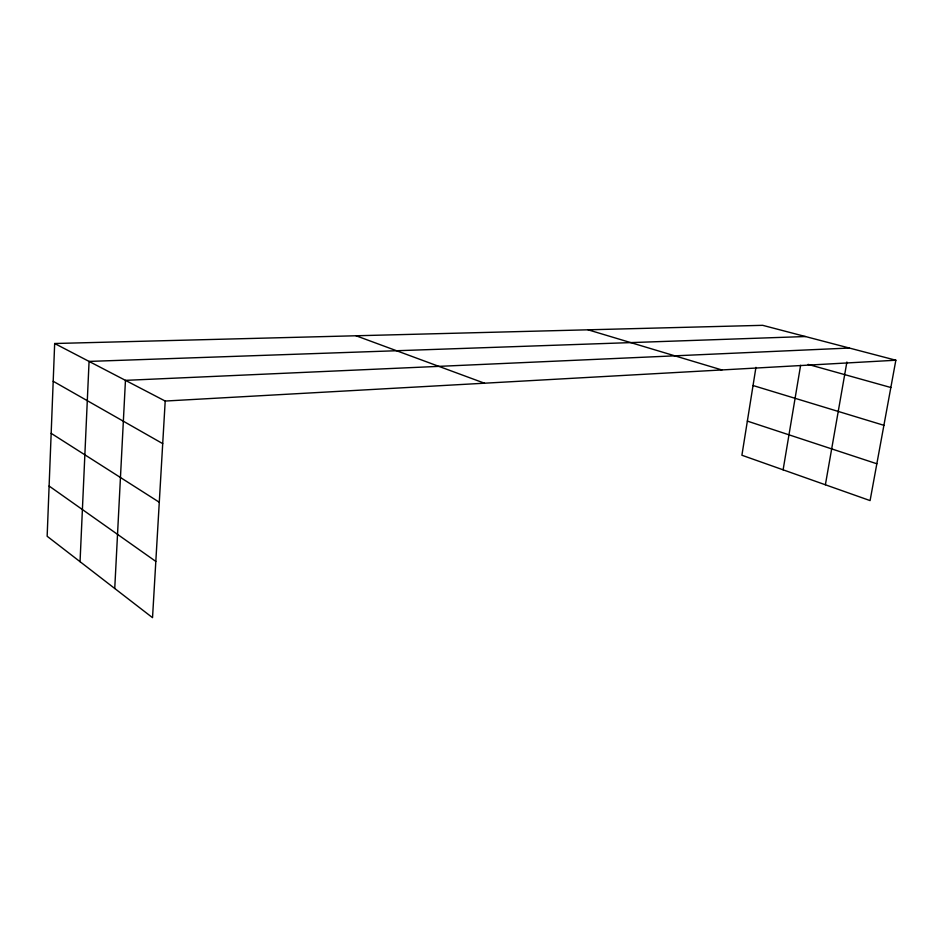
<?xml version="1.0" encoding="UTF-8"?>
<svg xmlns="http://www.w3.org/2000/svg" width="943" height="943" viewBox="0 0 943 943"><rect width="100%" height="100%" fill="white"/><g stroke="black" fill="none" stroke-linecap="round" stroke-linejoin="round"><path stroke-width="1.41" d="M54.67 343.511L47.15 536.261L152.53 617.677L165.202 401.046L54.67 343.511L762.663 325.323L895.85 360.226L870.083 500.592L741.905 455.245L755.944 367.334M80.049 561.674L89.066 361.417L805.428 336.533M114.74 588.479L125.454 380.359L849.348 348.038M783.114 469.826L800.619 365.295M825.384 484.773L846.897 362.018M165.202 401.046L895.85 360.226M808.127 364.387L890.84 387.514M588.078 329.814L721.855 369.939M753.044 385.522L883.897 425.317M747.351 421.108L876.837 463.767M356.053 335.767L484.478 383.212M53.197 381.267L162.715 443.634M51.17 433.344L159.284 502.254M49.107 486.034L155.819 561.415"/></g></svg>
